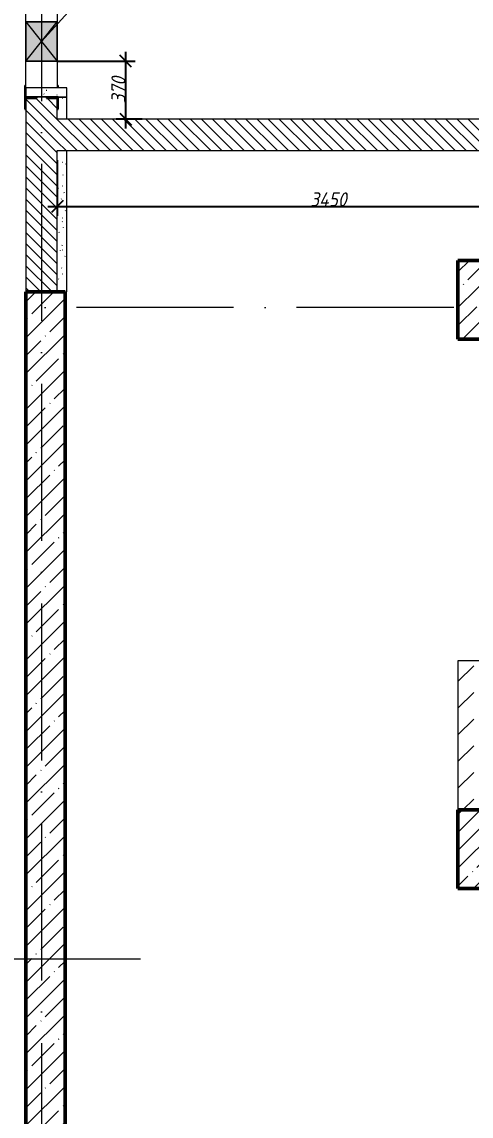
# Model space of a CAD drawing. Header units: millimetres. Extents: x -537608 to 253996, y -217170 to 186033.
# Drawn here: x -74957 to -72099, y -138341 to -131371 of the extents above; entities that cross this region are included whole.
import ezdxf

# ---------------------------------------------------------------- set-up
doc = ezdxf.new("R2010")
doc.units = ezdxf.units.MM
doc.linetypes.add('50_200_ШТРИХ_1Т_ш5_п1_п1_', pattern=[1400, 1000, -200, 0, -200])
for name, color, linetype, lineweight in [('A-____-____-DIMS', 7, 'Continuous', 9), ('A-DETL-GENF-OTLN', 7, 'Continuous', 9), ('A-GENM-____-MCUT', 7, 'Continuous', 25), ('A-GENM-____-OTLN', 7, 'Continuous', 9), ('A-GENM-____-OTLN-1', 7, 'Continuous', 25), ('A-GLAZ-____-IDEN', 7, 'Continuous', 9), ('A-GLAZ-____-OTLN', 7, 'Continuous', 9), ('A-WALL-____-MCUT', 7, 'Continuous', 13), ('A-WALL-____-MCUT-2', 7, 'Continuous', 50), ('A-WALL-____-PATT-1', 7, 'Continuous', 9), ('A-WALL-FNSH-MCUT-1', 7, 'Continuous', 9), ('I-WALL-____-OTLN', 7, 'Continuous', 9), ('S-COLS-____-MCUT', 7, 'Continuous', 50), ('S-COLS-____-OTLN', 7, 'Continuous', 9), ('S-GRID-____-OTLN-1', 7, '50_200_ШТРИХ_1Т_ш5_п1_п1_', 9)]:
    doc.layers.add(name, color=color, linetype=linetype, lineweight=lineweight)
doc.layers.add('A-WALL-____-PATT-2', color=7, linetype='Continuous', lineweight=9, true_color=0x787878)
doc.styles.add('ISOCPEUR_I_7', font='isocpeui.ttf', dxfattribs={"width": 0.9, "height": 90})
doc.dimstyles.new('ISO-1_8_0_9К_СРЕДНИЙ_Кладочные_2', dxfattribs={"dimscale": 304.8, "dimtxt": 89.638306, "dimasz": 0.246063, "dimexe": 0.19685, "dimexo": 0, "dimgap": 0, "dimtad": 1, "dimdec": 3, "dimrnd": 0.001, "dimdsep": 46, "dimtxsty": 'ISOCPEUR_I_7', "dimblk1": 'OBLIQUE', "dimblk2": 'OBLIQUE', "dimsah": 1, "dimcen": 0.09, "dimdle": 0.19685, "dimazin": 0, "dimtfac": 1, "dimtdec": 4, "dimtix": 1, "dimtmove": 1, "dimatfit": 3, "dimfxl": 1, "dimtvp": 1, "dimtolj": 1, "dimtzin": 0, "dimarcsym": 2})
pattern_1 = [(135, (-149681.9, -196272.377), (-35.35534, -35.35534), [])]
pattern_2 = [(0, (-149681.9, -196272.377), (203.2, 50.8), [3.353, -149.047, 3.353, -149.047, -812.8]), (0, (-149681.9, -196272.377), (203.2, 50.8), [-304.8, 3.353, -301.447, 3.353, -149.047, -355.6]), (0, (-149681.9, -196272.377), (203.2, 50.8), [-762, 3.353, -98.247, 3.353, -250.647]), (120, (-149605.7, -196246.977), (-145.59409, 150.576362), [3.353, -149.047, 3.353, -149.047, -812.8]), (120, (-149605.7, -196246.977), (-145.59409, 150.576362), [-304.8, 3.353, -301.447, 3.353, -149.047, -355.6]), (120, (-149605.7, -196246.977), (-145.59409, 150.576362), [-762, 3.353, -98.247, 3.353, -250.647]), (240, (-149580.3, -196145.377), (-57.60591, -201.376362), [3.353, -149.047, 3.353, -149.047, -812.8]), (240, (-149580.3, -196145.377), (-57.60591, -201.376362), [-304.8, 3.353, -301.447, 3.353, -149.047, -355.6]), (240, (-149580.3, -196145.377), (-57.60591, -201.376362), [-762, 3.353, -98.247, 3.353, -250.647])]

# ---------------------------------------------------------------- blocks, each defined once
blk = doc.blocks.new('BSC_Колонна _Прямоугольная - 500х700-V106-АР1_План отверстий 2 этажа в осях 1-64_Ю-ЯЯ')
at = {"layer": 'S-COLS-____-OTLN'}
h = blk.add_hatch(dxfattribs=at)
h.set_pattern_fill('FP_119', color=256, style=0, pattern_type=2)
h.set_pattern_definition([(315, (-63131.04, 77850), (114.04925, 114.04925), []), (315, (-63131.04, 77735.95), (114.04925, 114.04925), [201.613, -40.323, 3.353, -36.97])])
h.paths.add_polyline_path([(-250, 350), (-250, -350), (250, -350), (250, 350)], flags=0)
at = {"layer": 'S-COLS-____-MCUT'}
for p, q in [((250, 350), (-250, 350)), ((-250, 350), (-250, -350)), ((250, -350), (250, 350)), ((-250, -350), (250, -350))]:
    blk.add_line(p, q, dxfattribs=at)
blk = doc.blocks.new('BSC_Колонна _Прямоугольная - 500х700-V126-АР1_План отверстий 2 этажа в осях 1-64_Ю-ЯЯ')
at = {"layer": 'S-COLS-____-OTLN'}
h = blk.add_hatch(dxfattribs=at)
h.set_pattern_fill('FP_139', color=256, style=0, pattern_type=2)
h.set_pattern_definition([(315, (-59631.04, 77850), (114.04925, 114.04925), []), (315, (-59631.04, 77735.95), (114.04925, 114.04925), [201.613, -40.323, 3.353, -36.97])])
h.paths.add_polyline_path([(-250, 350), (-250, -350), (250, -350), (250, 350)], flags=0)
at = {"layer": 'S-COLS-____-MCUT'}
for p, q in [((250, 350), (-250, 350)), ((-250, 350), (-250, -350)), ((250, -350), (250, 350)), ((-250, -350), (250, -350))]:
    blk.add_line(p, q, dxfattribs=at)
blk = doc.blocks.new('154_Стойка_СКБ_Уголок - СМ-2540_200-37126399-АР1_План отверстий 2 этажа в осях 1-64_Ю-ЯЯ')
at = {"layer": 'A-GENM-____-MCUT'}
for p, q in [((125, 156), (125, 81)), ((200, 156), (125, 156)), ((131, 81), (131, 150)), ((131, 150), (200, 150)), ((200, 150), (200, 156)), ((125, 81), (131, 81)), ((131, 19), (125, 19)), ((125, 19), (125, -56)), ((131, -50), (131, 19)), ((125, -56), (200, -56)), ((200, -50), (131, -50)), ((200, -56), (200, -50))]:
    blk.add_line(p, q, dxfattribs=at)
blk = doc.blocks.new('Стойка_Влож_Полоса боковая - Полоса-V150-АР1_План отверстий 2 этажа в осях 1-64_Ю-ЯЯ')
at = {"layer": 'A-GENM-____-OTLN'}
for p, q in [((-5, 60), (0, 60)), ((-5, -60), (-5, 60)), ((0, 31), (0, -31)), ((0, -60), (-5, -60))]:
    blk.add_line(p, q, dxfattribs=at)
blk = doc.blocks.new('Стойка_Влож_Уголок_Опорный - Уголок-V151-АР1_План отверстий 2 этажа в осях 1-64_Ю-ЯЯ')
at = {"layer": 'A-GENM-____-OTLN'}
for p, q in [((0, 0), (0, -6)), ((-212, -75), (-212, -60)), ((-6, -6), (0, -6)), ((0, -6), (0, -75)), ((-212, -75), (-206, -75)), ((-6, -75), (0, -75))]:
    blk.add_line(p, q, dxfattribs=at)
blk = doc.blocks.new('AR_Отверстие прямоугольное _в стене__БезПР - AR_Отверстие прямоугольное _в стене__БезПР-36392898-АР1_План отверстий 2 этажа в осях 1-64_Ю-ЯЯ')
at = {"layer": 'A-GLAZ-____-OTLN'}
blk.add_hatch(color=256, dxfattribs=at).paths.add_polyline_path([(125, 100), (-125, 100), (-125, -100), (125, -100)], flags=0)
at = {"layer": 'A-DETL-GENF-OTLN'}
for p, q in [((-125, -100), (-125, 100)), ((-125, 100), (125, 100)), ((125, 100), (-125, -100)), ((-125, 100), (125, -100)), ((125, 100), (-125, 100)), ((-125, 100), (-125, -100)), ((125, 100), (125, -100)), ((125, -100), (125, 100)), ((125, -100), (-125, -100)), ((-125, -100), (125, -100))]:
    blk.add_line(p, q, dxfattribs=at)
blk = doc.blocks.new('_Oblique')
at = {"color": 0, "linetype": 'ByBlock', "lineweight": -2}
blk.add_line((-0.5, -0.5), (0.5, 0.5), dxfattribs=at)
blk = doc.blocks.new('*D2594')
at = {"layer": 'A-____-____-DIMS', "color": 0, "lineweight": -2, "transparency": 16777216}
for p, q in [((-74297, -131561.3), (-74297, -132051.3)), ((-74731.9, -131621.3), (-74237, -131621.3)), ((-74190.9, -131991.3), (-74357, -131991.3))]:
    blk.add_line(p, q, dxfattribs=at)
at = {"layer": 'Defpoints', "color": 0, "transparency": 16777216}
for p in [(-74731.9, -131621.3), (-74297, -131991.3), (-74190.9, -131991.3)]:
    blk.add_point(p, dxfattribs=at)
at = {"layer": 'A-____-____-DIMS', "color": 0, "lineweight": -2, "transparency": 16777216, "xscale": 75, "yscale": 75, "zscale": 75}
for p, rotation in [((-74297, -131621.3), 90), ((-74297, -131991.3), 270)]:
    blk.add_blockref('_Oblique', p, dxfattribs=dict(at, rotation=rotation))
at = {"layer": 'A-____-____-DIMS', "color": 0, "transparency": 16777216, "insert": (-74342.6, -131806.3), "char_height": 90, "width": 409.578, "attachment_point": 5, "rotation": 90, "style": 'ISOCPEUR_I_7'}
blk.add_mtext('\\A1;370', dxfattribs=at)
blk = doc.blocks.new('*D2597')
at = {"layer": 'A-____-____-DIMS', "color": 0, "lineweight": -2, "transparency": 16777216}
for p, q in [((-71281.9, -132191.3), (-71281.9, -132607.2)), ((-74731.9, -132251.3), (-74731.9, -132607.2)), ((-74791.9, -132547.2), (-71221.9, -132547.2))]:
    blk.add_line(p, q, dxfattribs=at)
at = {"layer": 'Defpoints', "color": 0, "transparency": 16777216}
for p in [(-71281.9, -132191.3), (-74731.9, -132251.3), (-71281.9, -132547.2)]:
    blk.add_point(p, dxfattribs=at)
at = {"layer": 'A-____-____-DIMS', "color": 0, "lineweight": -2, "transparency": 16777216, "xscale": 75, "yscale": 75, "zscale": 75, "rotation": 180}
blk.add_blockref('_Oblique', (-74731.9, -132547.2), dxfattribs=at)
at = {"layer": 'A-____-____-DIMS', "color": 0, "lineweight": -2, "transparency": 16777216, "xscale": 75, "yscale": 75, "zscale": 75}
blk.add_blockref('_Oblique', (-71281.9, -132547.2), dxfattribs=at)
at = {"layer": 'A-____-____-DIMS', "color": 0, "transparency": 16777216, "insert": (-73006.9, -132502.2), "char_height": 90, "width": 562.653, "attachment_point": 5, "style": 'ISOCPEUR_I_7'}
blk.add_mtext('\\A1;3450', dxfattribs=at)

msp = doc.modelspace()

# ---------------------------------------------------------------- hatches: boundary and pattern name
at = {"layer": 'A-WALL-____-PATT-1'}
h = msp.add_hatch(dxfattribs=at)
h.set_pattern_fill('FP_6', color=256, style=0, pattern_type=2)
h.set_pattern_definition(pattern_1)
h.paths.add_polyline_path([(-74731.9, -133091.3351), (-74731.9, -131857.3351), (-74800.9, -131857.3351), (-74800.9, -131851.3351), (-74862.9, -131851.3351), (-74862.9, -131857.3351), (-74931.9, -131857.3351), (-74931.9, -133091.3351)], flags=0)
h.paths.add_polyline_path([(-74800.9, -129631.3351), (-74800.9, -129625.3351), (-74731.9, -129625.3351), (-74731.9, -129091.3351), (-74931.9, -129091.3351), (-74931.9, -129625.3351), (-74862.9, -129625.3351), (-74862.9, -129631.3351)], flags=0)
h = msp.add_hatch(dxfattribs=at)
h.set_pattern_fill('FP_6', color=256, style=0, pattern_type=2)
h.set_pattern_definition(pattern_1)
h.paths.add_polyline_path([(-60431.9, -132191.3351), (-60431.9, -131991.3351), (-64825.9, -131991.3351), (-64825.9, -132060.3351), (-64831.9, -132060.3351), (-64831.9, -131991.3351), (-68081.9, -131991.3351), (-68081.9, -132191.3351), (-67456.9, -132191.3351), (-67456.9, -132091.3351), (-66206.9, -132091.3351), (-66206.9, -132191.3351), (-64831.9, -132191.3351), (-64831.9, -132122.3351), (-64825.9, -132122.3351), (-64825.9, -132191.3351), (-60631.9, -132191.3351)], flags=0)
h.paths.add_polyline_path([(-69706.9, -132191.3351), (-69181.9, -132191.3351), (-69181.9, -131991.3351), (-69775.9, -131991.3351), (-69775.9, -132060.3351), (-69781.9, -132060.3351), (-69781.9, -132122.3351), (-69775.9, -132122.3351), (-69775.9, -132191.3351)], flags=0)
h.paths.add_polyline_path([(-71281.9, -132191.3351), (-71281.9, -131991.3351), (-74731.9, -131991.3351), (-74731.9, -132191.3351), (-71927.0517, -132191.3351)], flags=0)
h = msp.add_hatch(dxfattribs=at)
h.set_pattern_fill('FP_13', color=256, style=0, pattern_type=2)
h.set_pattern_definition([(45, (-149681.9, -196272.38), (-114.04925, 114.04925), []), (45, (-149567.85, -196272.38), (-114.04925, 114.04925), [201.612, -40.322, 3.353, -36.97])])
h.paths.add_polyline_path([(-74931.9, -141141.3351), (-74681.9, -141141.3351), (-74681.9, -133091.3351), (-74931.9, -133091.3351), (-74931.9, -140662.1976)], flags=0)
h = msp.add_hatch(dxfattribs=at)
h.set_pattern_fill('FP_4', color=256, style=0, pattern_type=2)
h.set_pattern_definition([(45, (-149681.9, -196272.38), (-84.85281, 84.85281), [])])
h.paths.add_polyline_path([(-72081.9, -136391.3351), (-72081.9, -135441.3351), (-72181.9, -135441.3351), (-72181.9, -136391.3351)], flags=0)
at = {"layer": 'A-WALL-____-PATT-2'}
h = msp.add_hatch(dxfattribs=at)
h.set_pattern_fill('FP_165', color=256, style=0, pattern_type=2)
h.set_pattern_definition(pattern_2)
h.paths.add_polyline_path([(-74725.9, -131991.3351), (-74671.9, -131991.3351), (-74671.9, -131851.3351), (-74725.9, -131851.3351), (-74725.9, -131926.3351), (-74731.9, -131926.3351), (-74731.9, -131991.3351)], flags=0)
h.paths.add_polyline_path([(-74725.9, -129631.3351), (-74671.9, -129631.3351), (-74671.9, -129091.3351), (-74731.9, -129091.3351), (-74731.9, -129556.3351), (-74725.9, -129556.3351), (-74725.9, -129625.3351)], flags=0)
h = msp.add_hatch(dxfattribs=at)
h.set_pattern_fill('FP_165', color=256, style=0, pattern_type=2)
h.set_pattern_definition(pattern_2)
h.paths.add_polyline_path([(-74931.9, -131851.3351), (-74891.9, -131851.3351), (-74891.9, -131846.3351), (-74771.9, -131846.3351), (-74771.9, -131851.3351), (-74671.9, -131851.3351), (-74671.9, -131791.3351), (-74931.9, -131791.3351)], flags=0)
h = msp.add_hatch(dxfattribs=at)
h.set_pattern_fill('FP_165', color=256, style=0, pattern_type=2)
h.set_pattern_definition(pattern_2)
h.paths.add_polyline_path([(-74671.9, -133091.3351), (-74671.9, -132191.3351), (-74731.9, -132191.3351), (-74731.9, -133091.3351)], flags=0)

# ---------------------------------------------------------------- linework, layer by layer
at = {"layer": 'A-GLAZ-____-IDEN'}
msp.add_line((-74831.9, -131496.3351), (-74498.2048, -131128.2461), dxfattribs=at)
at = {"layer": 'A-WALL-____-MCUT'}
for p, q in [((-74931.9, -131926.3351), (-74931.9, -133091.3351)), ((-74731.9, -131991.3351), (-74731.9, -131926.3351)), ((-71281.9, -131991.3351), (-74731.9, -131991.3351)), ((-74731.9, -132191.3351), (-71281.9, -132191.3351)), ((-74731.9, -133091.3351), (-74731.9, -132191.3351))]:
    msp.add_line(p, q, dxfattribs=at)
at = {"layer": 'A-WALL-____-MCUT-2'}
for p, q in [((-74931.9, -133091.3351), (-74931.9, -141141.3351)), ((-74681.9, -133091.3351), (-74931.9, -133091.3351)), ((-74681.9, -141141.3351), (-74681.9, -133091.3351))]:
    msp.add_line(p, q, dxfattribs=at)
at = {"layer": 'A-WALL-FNSH-MCUT-1'}
for p, q in [((-74671.9, -131791.3351), (-74931.9, -131791.3351)), ((-74931.9, -131791.3351), (-74931.9, -131851.3351)), ((-74671.9, -131991.3351), (-74671.9, -131791.3351)), ((-74671.9, -131851.3351), (-74725.9, -131851.3351)), ((-74725.9, -131851.3351), (-74671.9, -131851.3351)), ((-74671.9, -133091.3351), (-74671.9, -132191.3351)), ((-74681.9, -133091.3351), (-74671.9, -133091.3351)), ((-72181.9, -135441.3351), (-72181.9, -136391.3351)), ((-71581.9, -135441.3351), (-72181.9, -135441.3351))]:
    msp.add_line(p, q, dxfattribs=at)
at = {"layer": 'I-WALL-____-OTLN'}
for p, q in [((-74931.9, -131371.3351), (-74931.9, -129691.3351)), ((-74731.9, -129691.3351), (-74731.9, -131371.3351)), ((-74931.9, -131791.3351), (-74931.9, -131621.3351)), ((-74731.9, -131621.3351), (-74731.9, -131791.3351))]:
    msp.add_line(p, q, dxfattribs=at)
at = {"layer": 'S-GRID-____-OTLN-1'}
for p, q in [((-74831.9, -105674.3722), (-74831.9, -155981.3777)), ((-45607.4934, -133191.3351), (-154350.6702, -133191.3351)), ((-74201.8595, -137341.3351), (-154350.6702, -137341.3351))]:
    msp.add_line(p, q, dxfattribs=at)

# ---------------------------------------------------------------- block references
at = {"layer": 'A-GENM-____-OTLN'}
for name, p, rotation in [('Стойка_Влож_Уголок_Опорный - Уголок-V151-АР1_План отверстий 2 этажа в осях 1-64_Ю-ЯЯ', (-74937.9, -131851.3351), 180), ('Стойка_Влож_Полоса боковая - Полоса-V150-АР1_План отверстий 2 этажа в осях 1-64_Ю-ЯЯ', (-74831.9, -131851.3351), 270)]:
    msp.add_blockref(name, p, dxfattribs=dict(at, rotation=rotation))
at = {"layer": 'A-GENM-____-OTLN-1', "rotation": 270}
msp.add_blockref('154_Стойка_СКБ_Уголок - СМ-2540_200-37126399-АР1_План отверстий 2 этажа в осях 1-64_Ю-ЯЯ', (-74881.9, -131726.3351), dxfattribs=at)
at = {"layer": 'A-GLAZ-____-OTLN', "rotation": 90}
msp.add_blockref('AR_Отверстие прямоугольное _в стене__БезПР - AR_Отверстие прямоугольное _в стене__БезПР-36392898-АР1_План отверстий 2 этажа в осях 1-64_Ю-ЯЯ', (-74831.9, -131496.3351), dxfattribs=at)
at = {"layer": 'S-COLS-____-OTLN', "rotation": 89.9999999999999}
for name, p in [('BSC_Колонна _Прямоугольная - 500х700-V106-АР1_План отверстий 2 этажа в осях 1-64_Ю-ЯЯ', (-71831.9, -133141.3351)), ('BSC_Колонна _Прямоугольная - 500х700-V126-АР1_План отверстий 2 этажа в осях 1-64_Ю-ЯЯ', (-71831.9, -136641.3351))]:
    msp.add_blockref(name, p, dxfattribs=at)

# ---------------------------------------------------------------- dimensions: what is measured, and where the dimension line sits
at = {"layer": 'A-____-____-DIMS'}
dim = msp.add_linear_dim(base=(-74296.991, -131991.3351), p1=(-74731.9, -131621.3351), p2=(-74190.925, -131991.3351), angle=90, dimstyle='ISO-1_8_0_9К_СРЕДНИЙ_Кладочные_2', override={"dimpost": '<>', "dimfxl": 655.403655}, dxfattribs=at)
dim.commit()
dim.dimension.update_dxf_attribs({"geometry": '*D2594', "text_midpoint": (-74342.5705, -131806.3351)})
dim = msp.add_linear_dim(base=(-71281.9, -132547.1588), p1=(-74731.9, -132251.3351), p2=(-71281.9, -132191.3351), dimstyle='ISO-1_8_0_9К_СРЕДНИЙ_Кладочные_2', override={"dimpost": '<>', "dimfxl": 3450.5217}, dxfattribs=at)
dim.commit()
dim.dimension.update_dxf_attribs({"geometry": '*D2597', "text_midpoint": (-73006.9, -132502.1588)})

doc.saveas('drawing.dxf')
